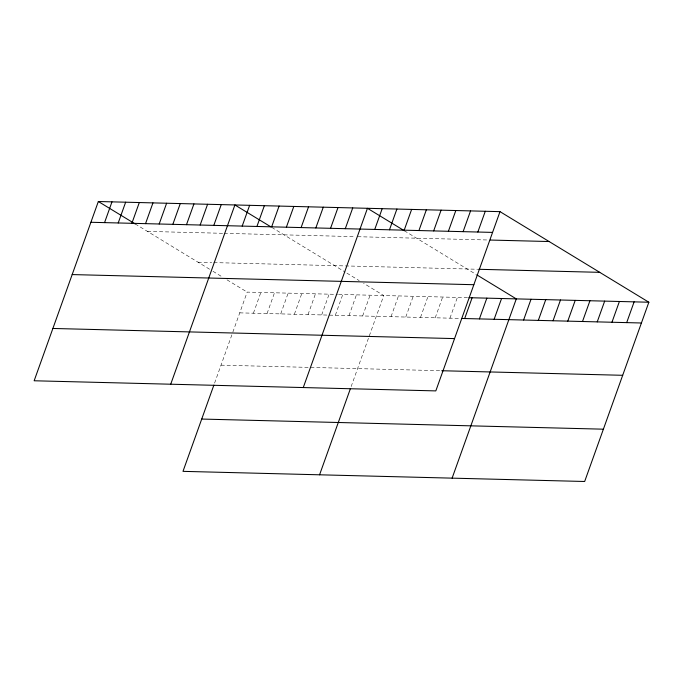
<?xml version="1.0" encoding="UTF-8"?>
<svg xmlns="http://www.w3.org/2000/svg" width="683" height="683" viewBox="0 0 683 683"><rect width="100%" height="100%" fill="white"/><g stroke="black" fill="none" stroke-linecap="round" stroke-linejoin="round"><path stroke-width="0.51" stroke-dasharray="3.42 2.56" d="M214.582 383.129L232.459 333.202M232.809 332.237L247.178 292.102L337.522 294.382M253.402 313.207L260.838 292.444M267.062 313.557L274.489 292.794M280.713 313.898L288.149 293.135M294.373 314.24L301.809 293.477M308.024 314.59L315.461 293.827M321.684 314.931L329.121 294.168M335.344 315.273L342.772 294.51M348.996 315.623L356.432 294.86M362.656 315.964L370.092 295.201M351.156 386.569L383.744 295.543L363.569 283.266M391.043 316.681L398.471 295.918M405.77 317.049L413.206 296.285M420.497 317.424L427.934 296.661M435.225 317.791L442.661 297.028M449.952 318.167L457.388 297.404M147.451 231.409L223.093 233.313M224.144 233.338L355.553 236.651M357.661 236.711L488.106 239.998M198.061 262.204L211.713 262.554M213.813 262.605L477.699 269.256M338.572 294.407L467.906 297.668M239.742 312.865L460.47 318.432M221.019 365.166L441.747 370.732M404.293 230.717L475.949 274.335M271.74 227.379L345.154 272.056M346.904 273.123L359.19 280.602M135.174 223.93L210.338 269.683M212.968 271.279L222.615 277.153M227.004 279.825L247.178 292.102"/><path stroke-width="1.02" d="M500.007 211.645L98.335 201.511L34.15 380.772L435.822 390.898L500.007 211.645L648.85 302.228L584.665 481.489L182.993 471.355L213.873 385.127M104.559 222.615L111.986 201.861M118.21 222.965L125.646 202.202M131.87 223.307L139.306 202.544M145.53 223.648L152.958 202.894M159.182 223.998L166.618 203.235M172.842 224.34L180.278 203.577M186.493 224.681L193.929 203.927M200.153 225.031L207.589 204.268M213.813 225.373L221.241 204.61M170.716 384.213L234.901 204.96L270.861 226.841M242.192 226.09L249.628 205.327M256.928 226.457L264.355 205.703M271.655 226.833L279.082 206.07M286.382 227.2L293.81 206.445M301.109 227.576L308.545 206.812M315.836 227.943L323.272 207.188M330.563 228.318L338 207.555M345.291 228.685L352.727 207.931M303.269 387.551L367.454 208.298L404.293 230.717M374.745 229.428L382.181 208.674M389.472 229.804L396.908 209.041M404.199 230.171L411.636 209.416M319.567 474.805L350.439 388.567M418.935 230.547L426.363 209.783M433.662 230.914L441.09 210.159M448.39 231.289L455.817 210.526M463.117 231.657L470.553 210.902M477.844 232.032L485.28 211.269M464.679 318.534L472.115 297.771M479.406 318.91L486.842 298.147M494.133 319.277L501.57 298.514M452.112 478.143L516.297 298.889L476.828 274.865M523.596 320.02L531.024 299.256M538.324 320.395L545.751 299.632M553.051 320.762L560.478 299.999M567.778 321.138L575.214 300.375M582.505 321.505L589.941 300.742M597.232 321.881L604.668 301.118M611.959 322.248L619.396 301.485M626.687 322.624L634.123 301.86M90.899 222.274L492.571 232.399M490.215 240.049L549.123 241.534M478.749 269.29L599.734 272.338M72.176 274.575L473.848 284.709M468.956 297.694L648.85 302.228M461.529 318.457L641.414 322.991M52.881 328.463L454.554 338.597M441.747 370.732L622.691 375.3M201.724 419.055L603.396 429.18M98.335 201.511L135.174 223.93"/></g></svg>
